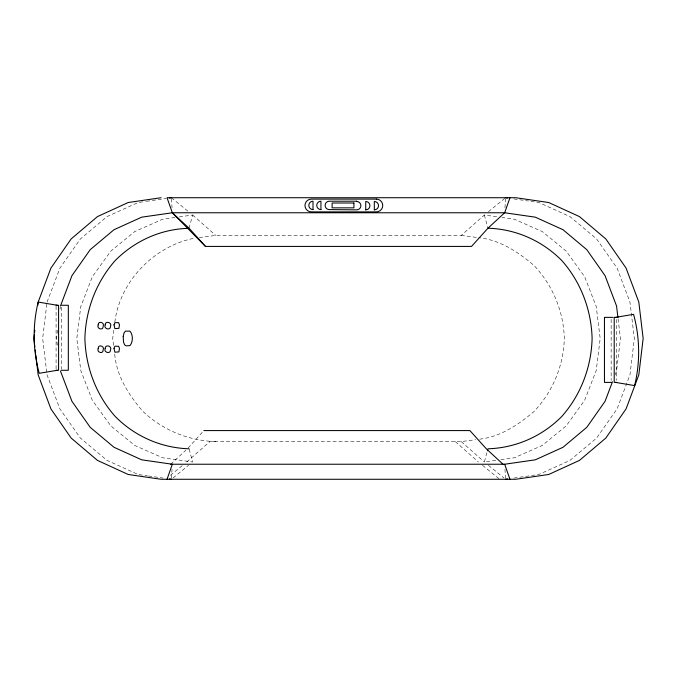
<?xml version="1.0" encoding="UTF-8"?>
<svg xmlns="http://www.w3.org/2000/svg" width="677" height="677" viewBox="0 0 677 677"><rect width="100%" height="100%" fill="white"/><g stroke="black" fill="none" stroke-linecap="round" stroke-linejoin="round"><path stroke-width="0.51" stroke-dasharray="3.38 2.54" d="M171.493 478.267L172.034 469.246M504.966 207.754L505.507 198.733M46.798 304.151L42.659 338.5L47.051 374.931L59.914 408.883L80.377 438.044L107.051 460.411L138.108 474.475L147.484 475.829M57.545 330.114L56.538 338.5L57.545 346.886M60.075 309.135L60.329 307.036M113.753 330.291L112.678 338.5L113.618 345.685M114.836 322.083C119.914 281.209 154.077 246.132 194.214 238.245M189.044 228.208L192.64 215.015L179.202 216.902M495.733 460.385L484.36 461.985L487.398 450.823M47.051 302.069L59.914 268.117L80.377 238.956L107.051 216.589L138.108 202.525L145.394 201.475M615.063 374.914L616.544 371.004L620.462 338.5L618.059 318.579M188.104 448.03L203.159 431.342M170.706 464.236L185.896 450.197M186.717 461.985L209.845 441.59L461.232 441.59L475.601 439.703M199.351 237.568L215.768 235.41L461.232 235.41L484.36 215.015L497.798 216.902M488.439 211.689L505.567 197.726M170.409 475.288L182.646 465.311M173.067 477.945L188.561 465.311M146.435 201.323L166.229 198.479M513.894 478.072L530.565 475.677M531.606 475.525L538.892 474.475L569.949 460.411L596.623 438.044L617.086 408.883L629.948 374.931L634.341 338.5L629.948 302.069L617.086 268.117L596.623 238.956L569.949 216.589L538.892 202.525L529.516 201.171M175.072 217.478L162.666 219.221L134.731 231.559L110.74 251.184L92.334 276.758L80.766 306.537L76.814 338.5L80.766 370.463L92.334 400.242L110.74 425.816L134.731 445.441L162.666 457.779L192.64 461.985L189.044 448.792M500.895 459.666L514.334 457.779L542.269 445.441L566.26 425.816L584.666 400.242L596.234 370.463L600.186 338.5L596.234 306.537L584.666 276.758L566.26 251.184L542.269 231.559L514.334 219.221L501.928 217.478M479.705 439.161C500.472 436.817 518.59 424.691 534.128 411.396C552.804 391.611 563.543 365.698 564.322 338.5C563.543 311.302 552.804 285.389 534.128 265.604C518.345 252.072 499.838 239.81 478.681 237.703M461.232 235.41L477.649 237.568M215.768 441.59C188.57 440.803 162.658 430.073 142.872 411.396C128.825 395.14 116.419 375.82 114.701 353.893M513.894 198.928L528.475 201.027M148.525 475.973L163.106 478.072M171.433 197.726L188.561 211.689M488.439 465.311L503.933 477.945M482.515 465.311L499.643 479.274M461.232 441.59L484.36 461.985M455.308 441.59L478.436 461.985M192.64 215.015L215.768 235.41M484.36 215.015L487.956 228.208M504.966 469.246L505.507 478.267M171.493 198.733L172.034 207.754M616.705 319.468L616.705 380.288M611.153 319.324L611.153 380.44M61.632 307.214L61.632 369.312M56.089 306.317L56.089 369.236"/><path stroke-width="1.02" d="M34.349 334.336L33.85 338.5L34.84 346.827M34.595 332.255L34.84 330.173M37.81 305.192L38.183 302.069L50.902 268.117L71.127 238.956L97.48 216.589L128.173 202.525L161.109 197.726M487.398 450.823L487.956 448.792C515.882 447.946 542.226 436.267 561.842 416.406C580.891 394.843 591.309 367.188 592.113 338.5C591.309 309.812 580.891 282.157 561.842 260.594C542.226 240.733 515.882 229.054 487.956 228.208L471.522 246.42L205.478 246.42L172.339 212.764L167.033 197.726L515.756 197.726L548.725 202.525L579.453 216.589L605.839 238.956L626.081 268.117L638.809 302.069L643.15 338.5L638.809 374.931L626.081 408.883L605.839 438.044L579.453 460.411L548.725 474.475L515.756 479.274L161.109 479.274L128.173 474.475L97.48 460.411L71.127 438.044L50.902 408.883L38.183 374.931L35.83 355.154M167.033 479.274L172.339 464.236L141.696 459.827L113.99 447.277L90.193 427.314L71.931 401.3L60.456 371.004M509.967 197.726L504.661 212.764L487.956 228.208M60.456 305.996L71.931 275.7L90.193 249.686L113.99 229.723L141.696 217.173L172.339 212.764L504.661 212.764L535.304 217.173L563.01 229.723L586.807 249.686L605.069 275.7L616.544 305.996L617.94 317.53M612.473 381.76L605.069 401.3L586.807 427.314L563.01 447.277L535.304 459.827L504.661 464.236L170.706 464.236M57.325 370.285L39.232 373.298C32.843 350.153 32.479 325.392 38.183 302.069L57.325 305.268M615.461 317.369L633.562 314.356C639.951 337.501 640.315 362.263 634.603 385.594L615.461 382.387M169.352 198.022L171.433 197.726M505.567 479.274L507.648 478.977M188.028 228.352C160.432 229.181 134.545 241.071 115.158 260.594C96.109 282.157 85.691 309.812 84.887 338.5C85.691 367.188 96.109 394.843 115.158 416.406C134.774 436.267 161.118 447.946 189.044 448.792M56.089 305.268L58.586 305.268L58.586 370.285L56.089 370.285M61.632 305.268L68.326 305.268L68.326 370.285L61.235 370.285M613.015 317.369L604.459 317.369L604.459 382.387L611.551 382.387M616.705 317.369L614.208 317.369L614.208 382.387L616.705 382.387M203.845 430.58L469.897 430.58L486.323 448.792L503.028 464.236M505.567 197.726L507.648 198.022M169.352 478.977L171.433 479.274M172.339 212.764L189.044 228.208L205.478 246.42M504.661 464.236L509.967 479.274M35.212 349.95L35.585 353.072M98.216 324.85C96.185 328.92 103.463 330.884 103.132 326.449C105.163 322.37 97.886 320.407 98.216 324.85M98.216 348.418C96.185 352.489 103.463 354.46 103.132 350.017C105.163 345.947 97.886 343.975 98.216 348.418M105.18 324.85C103.276 328.98 110.639 330.833 110.537 326.449C112.433 322.311 105.079 320.458 105.18 324.85M105.18 348.418C103.276 352.548 110.639 354.409 110.537 350.017C112.433 345.888 105.079 344.026 105.18 348.418M113.998 324.85L114.887 328.624L118.907 328.32L119.49 324.85L118.602 322.667L114.887 322.667L113.998 324.85M113.998 348.418L114.887 352.201L118.907 351.888L119.49 348.418L118.602 346.243L114.887 346.243L113.998 348.418M123.206 336.427L123.519 342.105L124.636 344.847L126.176 345.854L129.984 345.6C133.149 341.75 133.149 334.98 129.984 331.129L125.38 331.129L124.001 333.067L123.206 336.427M376.353 199.106L311.369 199.106A6.389 6.389 0 0 0 304.98 205.495A6.389 6.389 0 0 0 311.369 211.884L376.353 211.884A6.389 6.389 0 0 0 382.742 205.495A6.389 6.389 0 0 0 376.353 199.106M356.694 201.213L329.31 201.213A4.189 4.189 0 0 0 325.121 205.393A4.189 4.189 0 0 0 329.31 209.582L356.694 209.853A4.189 4.189 0 0 0 360.883 205.664A4.189 4.189 0 0 0 356.694 201.484L356.694 201.213M353.919 202.998L332.111 202.998L332.111 207.847L353.919 207.847L353.919 202.998M374.313 209.853L374.313 201.484A4.189 4.189 0 0 1 378.502 205.664A4.189 4.189 0 0 1 374.313 209.853M365.724 209.853L365.724 201.484A4.189 4.189 0 0 1 369.913 205.664A4.189 4.189 0 0 1 365.724 209.853M320.94 209.582L320.94 201.213A4.189 4.189 0 0 0 316.751 205.393A4.189 4.189 0 0 0 320.94 209.582M313.002 209.582L313.002 201.213A4.189 4.189 0 0 0 308.822 205.393A4.189 4.189 0 0 0 313.002 209.582"/></g></svg>
